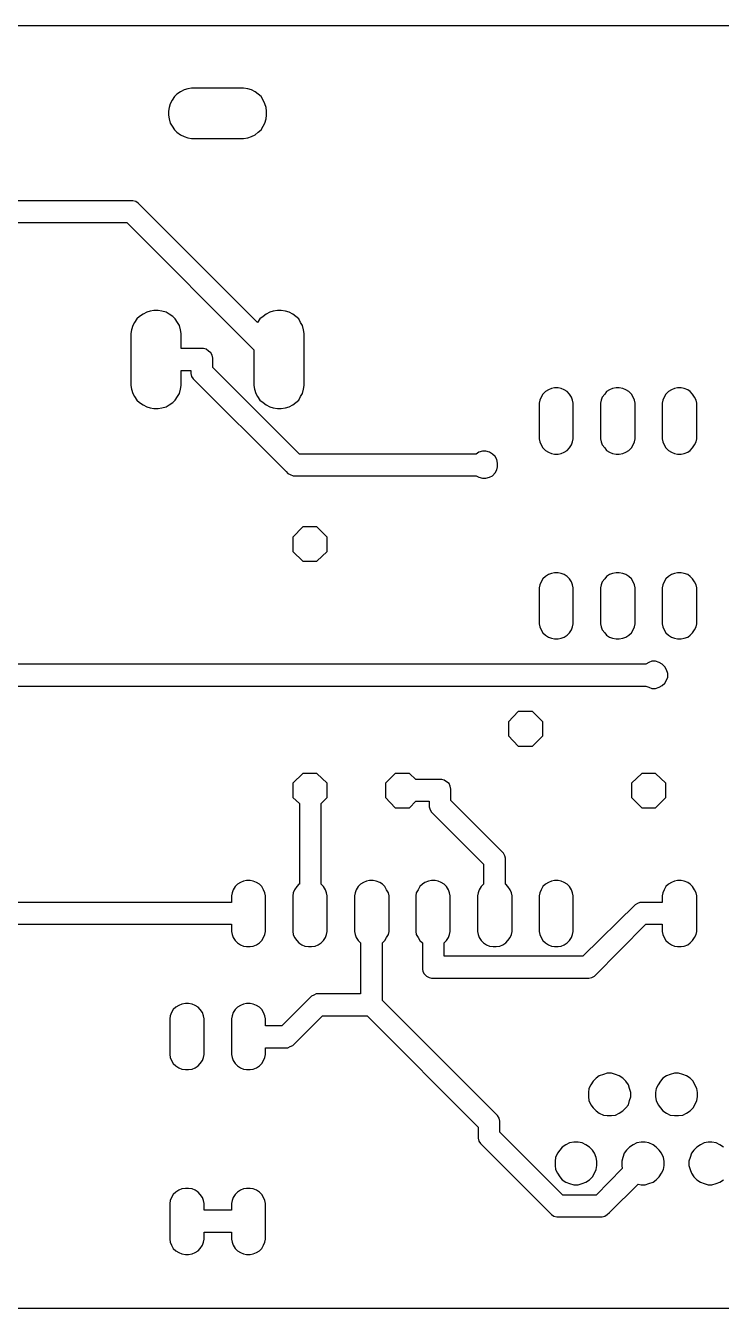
# Model space of a CAD drawing. Header units: inches. Extents: x 0 to 245, y 0 to 54.
# Drawn here: x 157.1 to 185.9, y 0.4 to 53.6 of the extents above; entities that cross this region are included whole.
import ezdxf

# ---------------------------------------------------------------- set-up
doc = ezdxf.new("R2010")
doc.units = ezdxf.units.IN
doc.header["$MEASUREMENT"] = 0
doc.layers.add('OBRYS', color=7, linetype='Continuous')
doc.layers.add('SCIEZKI', color=3, linetype='Continuous')

msp = doc.modelspace()

# ---------------------------------------------------------------- linework, layer by layer
at = {"layer": 'OBRYS'}
for p, q in [((129.067, 53.63), (244.435, 53.63)), ((129.067, 53.63), (244.435, 53.63)), ((244.435, 0.408), (129.067, 0.408)), ((244.435, 0.408), (129.067, 0.408))]:
    msp.add_line(p, q, dxfattribs=at)
at = {"layer": 'SCIEZKI'}
for p, q in [((163.258, 50.688), (163.157, 50.538)), ((163.358, 50.789), (163.258, 50.688)), ((163.509, 50.889), (163.358, 50.789)), ((163.66, 50.965), (163.509, 50.889)), ((163.811, 51.015), (163.66, 50.965)), ((163.962, 51.04), (163.811, 51.015)), ((166.124, 51.04), (163.962, 51.04)), ((166.3, 51.015), (166.124, 51.04)), ((166.45, 50.965), (166.3, 51.015)), ((166.601, 50.889), (166.45, 50.965)), ((166.727, 50.789), (166.601, 50.889)), ((166.853, 50.688), (166.727, 50.789)), ((166.928, 50.538), (166.853, 50.688)), ((163.031, 50.236), (163.006, 50.085)), ((163.006, 50.085), (163.006, 49.909)), ((163.082, 50.387), (163.031, 50.236)), ((163.157, 50.538), (163.082, 50.387)), ((167.003, 50.387), (166.928, 50.538)), ((167.054, 50.236), (167.003, 50.387)), ((167.079, 50.085), (167.054, 50.236)), ((167.079, 49.909), (167.079, 50.085)), ((163.006, 49.909), (163.031, 49.758)), ((163.031, 49.758), (163.082, 49.582)), ((163.082, 49.582), (163.157, 49.456)), ((166.928, 49.456), (167.003, 49.582)), ((167.003, 49.582), (167.054, 49.758)), ((167.054, 49.758), (167.079, 49.909)), ((163.157, 49.456), (163.258, 49.306)), ((163.258, 49.306), (163.358, 49.205)), ((163.358, 49.205), (163.509, 49.105)), ((163.509, 49.105), (163.66, 49.029)), ((163.66, 49.029), (163.811, 48.979)), ((163.811, 48.979), (163.962, 48.954)), ((166.124, 48.954), (166.3, 48.979)), ((166.3, 48.979), (166.45, 49.029)), ((166.45, 49.029), (166.601, 49.105)), ((166.601, 49.105), (166.727, 49.205)), ((166.727, 49.205), (166.853, 49.306)), ((166.853, 49.306), (166.928, 49.456)), ((163.962, 48.954), (163.962, 48.954)), ((163.962, 48.954), (166.124, 48.954)), ((161.523, 46.364), (151.568, 46.364)), ((161.649, 46.339), (161.523, 46.364)), ((161.749, 46.264), (161.649, 46.339)), ((166.702, 41.311), (161.749, 46.264)), ((151.819, 45.459), (161.272, 45.459)), ((161.272, 45.459), (166.551, 40.18)), ((161.8, 41.563), (161.699, 41.462)), ((161.95, 41.663), (161.8, 41.563)), ((162.101, 41.739), (161.95, 41.663)), ((162.252, 41.789), (162.101, 41.739)), ((162.403, 41.814), (162.252, 41.789)), ((162.579, 41.814), (162.403, 41.814)), ((162.73, 41.789), (162.579, 41.814)), ((162.906, 41.739), (162.73, 41.789)), ((163.031, 41.663), (162.906, 41.739)), ((163.182, 41.563), (163.031, 41.663)), ((163.283, 41.462), (163.182, 41.563)), ((166.928, 41.563), (166.802, 41.462)), ((167.054, 41.663), (166.928, 41.563)), ((167.205, 41.739), (167.054, 41.663)), ((167.355, 41.789), (167.205, 41.739)), ((167.531, 41.814), (167.355, 41.789)), ((167.682, 41.814), (167.531, 41.814)), ((167.858, 41.789), (167.682, 41.814)), ((168.009, 41.739), (167.858, 41.789)), ((168.16, 41.663), (168.009, 41.739)), ((168.286, 41.563), (168.16, 41.663)), ((168.411, 41.462), (168.286, 41.563)), ((161.473, 41.009), (161.448, 40.859)), ((161.523, 41.185), (161.473, 41.009)), ((161.598, 41.311), (161.523, 41.185)), ((161.699, 41.462), (161.598, 41.311)), ((163.383, 41.311), (163.283, 41.462)), ((163.459, 41.185), (163.383, 41.311)), ((163.509, 41.009), (163.459, 41.185)), ((163.534, 40.859), (163.509, 41.009)), ((166.802, 41.462), (166.702, 41.311)), ((166.702, 41.311), (166.702, 41.311)), ((168.487, 41.311), (168.411, 41.462)), ((168.562, 41.185), (168.487, 41.311)), ((168.612, 41.009), (168.562, 41.185)), ((168.638, 40.859), (168.612, 41.009)), ((161.448, 40.859), (161.448, 38.697)), ((163.534, 40.23), (163.534, 40.859)), ((168.638, 38.697), (168.638, 40.859)), ((164.464, 40.23), (163.534, 40.23)), ((164.565, 40.205), (164.464, 40.23)), ((164.665, 40.13), (164.565, 40.205)), ((164.766, 40.054), (164.665, 40.13)), ((164.816, 39.954), (164.766, 40.054)), ((164.841, 39.828), (164.816, 39.954)), ((166.551, 40.18), (166.551, 38.697)), ((164.841, 39.451), (164.841, 39.828)), ((168.436, 35.856), (164.841, 39.451)), ((163.534, 39.325), (163.936, 39.325)), ((163.534, 38.697), (163.534, 39.325)), ((163.936, 39.325), (163.936, 39.199)), ((163.936, 39.199), (163.962, 39.074)), ((163.962, 39.074), (164.037, 38.973)), ((164.037, 38.973), (167.883, 35.127)), ((161.448, 38.697), (161.473, 38.546)), ((161.473, 38.546), (161.523, 38.37)), ((161.523, 38.37), (161.598, 38.244)), ((163.383, 38.244), (163.459, 38.37)), ((163.459, 38.37), (163.509, 38.546)), ((163.509, 38.546), (163.534, 38.697)), ((166.551, 38.697), (166.576, 38.546)), ((166.576, 38.546), (166.626, 38.37)), ((166.626, 38.37), (166.702, 38.244)), ((168.487, 38.244), (168.562, 38.37)), ((168.562, 38.37), (168.612, 38.546)), ((168.612, 38.546), (168.638, 38.697)), ((178.543, 38.345), (178.467, 38.219)), ((178.643, 38.445), (178.543, 38.345)), ((178.769, 38.521), (178.643, 38.445)), ((178.895, 38.571), (178.769, 38.521)), ((179.02, 38.596), (178.895, 38.571)), ((179.171, 38.596), (179.02, 38.596)), ((179.297, 38.571), (179.171, 38.596)), ((179.423, 38.521), (179.297, 38.571)), ((179.548, 38.445), (179.423, 38.521)), ((179.649, 38.345), (179.548, 38.445)), ((179.724, 38.219), (179.649, 38.345)), ((181.107, 38.345), (181.006, 38.219)), ((181.182, 38.445), (181.107, 38.345)), ((181.308, 38.521), (181.182, 38.445)), ((181.434, 38.571), (181.308, 38.521)), ((181.585, 38.596), (181.434, 38.571)), ((181.71, 38.596), (181.585, 38.596)), ((181.861, 38.571), (181.71, 38.596)), ((181.987, 38.521), (181.861, 38.571)), ((182.113, 38.445), (181.987, 38.521)), ((182.213, 38.345), (182.113, 38.445)), ((182.289, 38.219), (182.213, 38.345)), ((183.646, 38.345), (183.571, 38.219)), ((183.747, 38.445), (183.646, 38.345)), ((183.872, 38.521), (183.747, 38.445)), ((183.998, 38.571), (183.872, 38.521)), ((184.124, 38.596), (183.998, 38.571)), ((184.275, 38.596), (184.124, 38.596)), ((184.4, 38.571), (184.275, 38.596)), ((184.551, 38.521), (184.4, 38.571)), ((184.652, 38.445), (184.551, 38.521)), ((184.752, 38.345), (184.652, 38.445)), ((184.828, 38.219), (184.752, 38.345)), ((161.598, 38.244), (161.699, 38.093)), ((161.699, 38.093), (161.8, 37.993)), ((161.8, 37.993), (161.95, 37.892)), ((161.95, 37.892), (162.101, 37.817)), ((162.101, 37.817), (162.252, 37.766)), ((162.73, 37.766), (162.906, 37.817)), ((162.906, 37.817), (163.031, 37.892)), ((163.031, 37.892), (163.182, 37.993)), ((163.182, 37.993), (163.283, 38.093)), ((163.283, 38.093), (163.383, 38.244)), ((166.702, 38.244), (166.802, 38.093)), ((166.802, 38.093), (166.928, 37.993)), ((166.928, 37.993), (167.054, 37.892)), ((167.054, 37.892), (167.205, 37.817)), ((167.205, 37.817), (167.355, 37.766)), ((167.858, 37.766), (168.009, 37.817)), ((168.009, 37.817), (168.16, 37.892)), ((168.16, 37.892), (168.286, 37.993)), ((168.286, 37.993), (168.411, 38.093)), ((168.411, 38.093), (168.487, 38.244)), ((178.417, 38.093), (178.392, 37.968)), ((178.392, 37.968), (178.392, 36.484)), ((178.467, 38.219), (178.417, 38.093)), ((179.775, 38.093), (179.724, 38.219)), ((179.8, 37.968), (179.775, 38.093)), ((179.8, 36.484), (179.8, 37.968)), ((180.956, 38.093), (180.931, 37.968)), ((180.931, 37.968), (180.931, 36.484)), ((181.006, 38.219), (180.956, 38.093)), ((182.339, 38.093), (182.289, 38.219)), ((182.364, 37.968), (182.339, 38.093)), ((182.364, 36.484), (182.364, 37.968)), ((183.52, 38.093), (183.495, 37.968)), ((183.495, 37.968), (183.495, 36.484)), ((183.571, 38.219), (183.52, 38.093)), ((184.903, 38.093), (184.828, 38.219)), ((184.928, 37.968), (184.903, 38.093)), ((184.928, 36.484), (184.928, 37.968)), ((162.252, 37.766), (162.403, 37.741)), ((162.403, 37.741), (162.579, 37.741)), ((162.579, 37.741), (162.73, 37.766)), ((167.355, 37.766), (167.531, 37.741)), ((167.531, 37.741), (167.682, 37.741)), ((167.682, 37.741), (167.858, 37.766)), ((178.392, 36.484), (178.417, 36.359)), ((178.417, 36.359), (178.467, 36.233)), ((178.467, 36.233), (178.543, 36.107)), ((179.649, 36.107), (179.724, 36.233)), ((179.724, 36.233), (179.775, 36.359)), ((179.775, 36.359), (179.8, 36.484)), ((179.8, 36.484), (179.8, 36.484)), ((180.931, 36.484), (180.956, 36.359)), ((180.956, 36.359), (181.006, 36.233)), ((181.006, 36.233), (181.107, 36.107)), ((182.213, 36.107), (182.289, 36.233)), ((182.289, 36.233), (182.339, 36.359)), ((182.339, 36.359), (182.364, 36.484)), ((182.364, 36.484), (182.364, 36.484)), ((183.495, 36.484), (183.52, 36.359)), ((183.52, 36.359), (183.571, 36.233)), ((183.571, 36.233), (183.646, 36.107)), ((184.752, 36.107), (184.828, 36.233)), ((184.828, 36.233), (184.903, 36.359)), ((184.903, 36.359), (184.928, 36.484)), ((184.928, 36.484), (184.928, 36.484)), ((175.777, 35.856), (168.436, 35.856)), ((175.878, 35.931), (175.777, 35.856)), ((176.029, 35.981), (175.878, 35.931)), ((176.18, 35.981), (176.029, 35.981)), ((176.33, 35.931), (176.18, 35.981)), ((176.456, 35.856), (176.33, 35.931)), ((176.557, 35.755), (176.456, 35.856)), ((176.632, 35.629), (176.557, 35.755)), ((178.543, 36.107), (178.643, 36.007)), ((178.643, 36.007), (178.769, 35.931)), ((178.769, 35.931), (178.895, 35.881)), ((178.895, 35.881), (179.02, 35.856)), ((179.02, 35.856), (179.171, 35.856)), ((179.171, 35.856), (179.297, 35.881)), ((179.297, 35.881), (179.423, 35.931)), ((179.423, 35.931), (179.548, 36.007)), ((179.548, 36.007), (179.649, 36.107)), ((181.107, 36.107), (181.182, 36.007)), ((181.182, 36.007), (181.308, 35.931)), ((181.308, 35.931), (181.434, 35.881)), ((181.434, 35.881), (181.585, 35.856)), ((181.585, 35.856), (181.71, 35.856)), ((181.71, 35.856), (181.861, 35.881)), ((181.861, 35.881), (181.987, 35.931)), ((181.987, 35.931), (182.113, 36.007)), ((182.113, 36.007), (182.213, 36.107)), ((183.646, 36.107), (183.747, 36.007)), ((183.747, 36.007), (183.872, 35.931)), ((183.872, 35.931), (183.998, 35.881)), ((183.998, 35.881), (184.124, 35.856)), ((184.124, 35.856), (184.275, 35.856)), ((184.275, 35.856), (184.4, 35.881)), ((184.4, 35.881), (184.551, 35.931)), ((184.551, 35.931), (184.652, 36.007)), ((184.652, 36.007), (184.752, 36.107)), ((167.883, 35.127), (167.959, 35.051)), ((176.557, 35.076), (176.632, 35.202)), ((176.657, 35.479), (176.632, 35.629)), ((176.632, 35.202), (176.657, 35.328)), ((176.657, 35.328), (176.657, 35.479)), ((167.959, 35.051), (168.059, 35.001)), ((168.059, 35.001), (168.185, 34.951)), ((168.185, 34.951), (175.777, 34.951)), ((175.777, 34.951), (175.878, 34.9)), ((175.878, 34.9), (175.878, 34.9)), ((175.878, 34.9), (176.029, 34.85)), ((176.029, 34.85), (176.18, 34.85)), ((176.18, 34.85), (176.33, 34.9)), ((176.33, 34.9), (176.456, 34.951)), ((176.456, 34.951), (176.557, 35.076)), ((168.587, 32.839), (168.16, 32.412)), ((169.166, 32.839), (168.587, 32.839)), ((169.593, 32.412), (169.166, 32.839)), ((168.16, 32.412), (168.16, 32.412)), ((168.16, 32.412), (168.16, 31.808)), ((169.593, 31.808), (169.593, 32.412)), ((168.16, 31.808), (168.587, 31.406)), ((168.587, 31.406), (169.166, 31.406)), ((169.166, 31.406), (169.593, 31.808)), ((178.895, 30.903), (178.769, 30.853)), ((179.02, 30.928), (178.895, 30.903)), ((179.171, 30.928), (179.02, 30.928)), ((179.297, 30.903), (179.171, 30.928)), ((179.423, 30.853), (179.297, 30.903)), ((181.434, 30.903), (181.308, 30.853)), ((181.585, 30.928), (181.434, 30.903)), ((181.71, 30.928), (181.585, 30.928)), ((181.861, 30.903), (181.71, 30.928)), ((181.987, 30.853), (181.861, 30.903)), ((183.998, 30.903), (183.872, 30.853)), ((184.124, 30.928), (183.998, 30.903)), ((184.275, 30.928), (184.124, 30.928)), ((184.4, 30.903), (184.275, 30.928)), ((184.551, 30.853), (184.4, 30.903)), ((178.417, 30.426), (178.392, 30.3)), ((178.467, 30.551), (178.417, 30.426)), ((178.543, 30.677), (178.467, 30.551)), ((178.643, 30.777), (178.543, 30.677)), ((178.769, 30.853), (178.643, 30.777)), ((179.548, 30.777), (179.423, 30.853)), ((179.649, 30.677), (179.548, 30.777)), ((179.724, 30.551), (179.649, 30.677)), ((179.775, 30.426), (179.724, 30.551)), ((179.8, 30.3), (179.775, 30.426)), ((180.956, 30.426), (180.931, 30.3)), ((181.006, 30.551), (180.956, 30.426)), ((181.107, 30.677), (181.006, 30.551)), ((181.182, 30.777), (181.107, 30.677)), ((181.308, 30.853), (181.182, 30.777)), ((182.113, 30.777), (181.987, 30.853)), ((182.213, 30.677), (182.113, 30.777)), ((182.289, 30.551), (182.213, 30.677)), ((182.339, 30.426), (182.289, 30.551)), ((182.364, 30.3), (182.339, 30.426)), ((183.52, 30.426), (183.495, 30.3)), ((183.571, 30.551), (183.52, 30.426)), ((183.646, 30.677), (183.571, 30.551)), ((183.747, 30.777), (183.646, 30.677)), ((183.872, 30.853), (183.747, 30.777)), ((184.652, 30.777), (184.551, 30.853)), ((184.752, 30.677), (184.652, 30.777)), ((184.828, 30.551), (184.752, 30.677)), ((184.903, 30.426), (184.828, 30.551)), ((184.928, 30.3), (184.903, 30.426)), ((178.392, 30.3), (178.392, 28.817)), ((179.8, 28.817), (179.8, 30.3)), ((180.931, 30.3), (180.931, 28.817)), ((182.364, 28.817), (182.364, 30.3)), ((183.495, 30.3), (183.495, 28.817)), ((184.928, 28.817), (184.928, 30.3)), ((178.392, 28.817), (178.417, 28.691)), ((179.775, 28.691), (179.8, 28.817)), ((179.8, 28.817), (179.8, 28.817)), ((180.931, 28.817), (180.956, 28.691)), ((182.339, 28.691), (182.364, 28.817)), ((182.364, 28.817), (182.364, 28.817)), ((183.495, 28.817), (183.52, 28.691)), ((184.903, 28.691), (184.928, 28.817)), ((184.928, 28.817), (184.928, 28.817)), ((178.417, 28.691), (178.467, 28.565)), ((178.467, 28.565), (178.543, 28.439)), ((178.543, 28.439), (178.643, 28.339)), ((178.643, 28.339), (178.769, 28.263)), ((178.769, 28.263), (178.895, 28.213)), ((178.895, 28.213), (179.02, 28.188)), ((179.171, 28.188), (179.297, 28.213)), ((179.297, 28.213), (179.423, 28.263)), ((179.423, 28.263), (179.548, 28.339)), ((179.548, 28.339), (179.649, 28.439)), ((179.649, 28.439), (179.724, 28.565)), ((179.724, 28.565), (179.775, 28.691)), ((180.956, 28.691), (181.006, 28.565)), ((181.006, 28.565), (181.107, 28.439)), ((181.107, 28.439), (181.182, 28.339)), ((181.182, 28.339), (181.308, 28.263)), ((181.308, 28.263), (181.434, 28.213)), ((181.434, 28.213), (181.585, 28.188)), ((181.71, 28.188), (181.861, 28.213)), ((181.861, 28.213), (181.987, 28.263)), ((181.987, 28.263), (182.113, 28.339)), ((182.113, 28.339), (182.213, 28.439)), ((182.213, 28.439), (182.289, 28.565)), ((182.289, 28.565), (182.339, 28.691)), ((183.52, 28.691), (183.571, 28.565)), ((183.571, 28.565), (183.646, 28.439)), ((183.646, 28.439), (183.747, 28.339)), ((183.747, 28.339), (183.872, 28.263)), ((183.872, 28.263), (183.998, 28.213)), ((183.998, 28.213), (184.124, 28.188)), ((184.275, 28.188), (184.4, 28.213)), ((184.4, 28.213), (184.551, 28.263)), ((184.551, 28.263), (184.652, 28.339)), ((184.652, 28.339), (184.752, 28.439)), ((184.752, 28.439), (184.828, 28.565)), ((184.828, 28.565), (184.903, 28.691)), ((179.02, 28.188), (179.171, 28.188)), ((181.585, 28.188), (181.71, 28.188)), ((184.124, 28.188), (184.275, 28.188)), ((182.942, 27.208), (182.817, 27.132)), ((183.068, 27.258), (182.942, 27.208)), ((183.219, 27.258), (183.068, 27.258)), ((183.37, 27.208), (183.219, 27.258)), ((183.495, 27.132), (183.37, 27.208)), ((182.817, 27.132), (152.221, 27.132)), ((183.596, 27.032), (183.495, 27.132)), ((183.671, 26.906), (183.596, 27.032)), ((183.722, 26.755), (183.671, 26.906)), ((183.722, 26.604), (183.722, 26.755)), ((152.473, 26.227), (182.817, 26.227)), ((182.817, 26.227), (182.942, 26.177)), ((182.942, 26.177), (183.068, 26.127)), ((183.068, 26.127), (183.219, 26.127)), ((183.219, 26.127), (183.37, 26.177)), ((183.37, 26.177), (183.495, 26.252)), ((183.495, 26.252), (183.596, 26.353)), ((183.596, 26.353), (183.671, 26.479)), ((183.671, 26.479), (183.722, 26.604)), ((177.512, 25.171), (177.11, 24.744)), ((178.115, 25.171), (177.512, 25.171)), ((178.543, 24.744), (178.115, 25.171)), ((177.11, 24.744), (177.11, 24.744)), ((177.11, 24.744), (177.11, 24.166)), ((178.543, 24.166), (178.543, 24.744)), ((177.11, 24.166), (177.512, 23.738)), ((178.115, 23.738), (178.543, 24.166)), ((177.512, 23.738), (178.115, 23.738)), ((168.587, 22.607), (168.16, 22.205)), ((169.166, 22.607), (168.587, 22.607)), ((169.593, 22.205), (169.166, 22.607)), ((172.409, 22.607), (172.006, 22.205)), ((173.012, 22.607), (172.409, 22.607)), ((173.263, 22.356), (173.012, 22.607)), ((174.344, 22.356), (173.263, 22.356)), ((174.445, 22.33), (174.344, 22.356)), ((182.641, 22.607), (182.213, 22.205)), ((183.219, 22.607), (182.641, 22.607)), ((183.646, 22.205), (183.219, 22.607)), ((168.16, 22.205), (168.16, 22.205)), ((168.16, 22.205), (168.16, 21.601)), ((169.593, 21.601), (169.593, 22.205)), ((172.006, 22.205), (172.006, 21.601)), ((174.545, 22.255), (174.445, 22.33)), ((174.646, 22.18), (174.545, 22.255)), ((174.696, 22.079), (174.646, 22.18)), ((174.721, 21.953), (174.696, 22.079)), ((174.721, 21.476), (174.721, 21.953)), ((182.213, 22.205), (182.213, 22.205)), ((182.213, 22.205), (182.213, 21.601)), ((183.646, 21.601), (183.646, 22.205)), ((168.16, 21.601), (168.436, 21.35)), ((168.436, 21.35), (168.436, 18.006)), ((169.342, 21.35), (169.593, 21.601)), ((169.342, 18.006), (169.342, 21.35)), ((172.006, 21.601), (172.409, 21.174)), ((173.012, 21.174), (173.263, 21.451)), ((173.263, 21.451), (173.816, 21.451)), ((173.816, 21.451), (173.816, 21.224)), ((176.909, 19.288), (174.721, 21.476)), ((182.213, 21.601), (182.641, 21.174)), ((183.219, 21.174), (183.646, 21.601)), ((172.409, 21.174), (173.012, 21.174)), ((173.816, 21.224), (173.867, 21.099)), ((173.867, 21.099), (173.917, 20.998)), ((173.917, 20.998), (173.992, 20.923)), ((173.992, 20.923), (176.079, 18.836)), ((173.992, 20.923), (173.992, 20.923)), ((182.641, 21.174), (183.219, 21.174)), ((176.959, 19.188), (176.909, 19.288)), ((176.984, 19.087), (176.959, 19.188)), ((176.079, 18.836), (176.079, 18.006)), ((176.984, 18.006), (176.984, 19.087)), ((166.124, 18.132), (165.998, 18.082)), ((166.249, 18.157), (166.124, 18.132)), ((166.4, 18.157), (166.249, 18.157)), ((166.526, 18.132), (166.4, 18.157)), ((166.652, 18.082), (166.526, 18.132)), ((171.227, 18.132), (171.101, 18.082)), ((171.353, 18.157), (171.227, 18.132)), ((171.504, 18.157), (171.353, 18.157)), ((171.629, 18.132), (171.504, 18.157)), ((171.78, 18.082), (171.629, 18.132)), ((173.791, 18.132), (173.64, 18.082)), ((173.917, 18.157), (173.791, 18.132)), ((174.068, 18.157), (173.917, 18.157)), ((174.194, 18.132), (174.068, 18.157)), ((174.319, 18.082), (174.194, 18.132)), ((178.895, 18.132), (178.769, 18.082)), ((179.02, 18.157), (178.895, 18.132)), ((179.171, 18.157), (179.02, 18.157)), ((179.297, 18.132), (179.171, 18.157)), ((179.423, 18.082), (179.297, 18.132)), ((183.998, 18.132), (183.872, 18.082)), ((184.124, 18.157), (183.998, 18.132)), ((184.275, 18.157), (184.124, 18.157)), ((184.4, 18.132), (184.275, 18.157)), ((184.551, 18.082), (184.4, 18.132)), ((165.646, 17.654), (165.621, 17.529)), ((165.696, 17.78), (165.646, 17.654)), ((165.772, 17.906), (165.696, 17.78)), ((165.872, 18.006), (165.772, 17.906)), ((165.998, 18.082), (165.872, 18.006)), ((166.777, 18.006), (166.652, 18.082)), ((166.878, 17.906), (166.777, 18.006)), ((166.953, 17.78), (166.878, 17.906)), ((167.003, 17.654), (166.953, 17.78)), ((167.029, 17.529), (167.003, 17.654)), ((168.185, 17.654), (168.16, 17.529)), ((168.235, 17.78), (168.185, 17.654)), ((168.336, 17.906), (168.235, 17.78)), ((168.411, 18.006), (168.336, 17.906)), ((168.436, 18.006), (168.411, 18.006)), ((169.342, 18.006), (169.342, 18.006)), ((169.442, 17.906), (169.342, 18.006)), ((169.517, 17.78), (169.442, 17.906)), ((169.568, 17.654), (169.517, 17.78)), ((169.593, 17.529), (169.568, 17.654)), ((170.749, 17.654), (170.724, 17.529)), ((170.8, 17.78), (170.749, 17.654)), ((170.875, 17.906), (170.8, 17.78)), ((170.976, 18.006), (170.875, 17.906)), ((171.101, 18.082), (170.976, 18.006)), ((171.881, 18.006), (171.78, 18.082)), ((171.981, 17.906), (171.881, 18.006)), ((172.057, 17.78), (171.981, 17.906)), ((172.132, 17.654), (172.057, 17.78)), ((172.157, 17.529), (172.132, 17.654)), ((173.288, 17.654), (173.263, 17.529)), ((173.364, 17.78), (173.288, 17.654)), ((173.439, 17.906), (173.364, 17.78)), ((173.54, 18.006), (173.439, 17.906)), ((173.64, 18.082), (173.54, 18.006)), ((174.445, 18.006), (174.319, 18.082)), ((174.545, 17.906), (174.445, 18.006)), ((174.621, 17.78), (174.545, 17.906)), ((174.671, 17.654), (174.621, 17.78)), ((174.696, 17.529), (174.671, 17.654)), ((175.853, 17.654), (175.828, 17.529)), ((175.903, 17.78), (175.853, 17.654)), ((175.978, 17.906), (175.903, 17.78)), ((176.079, 18.006), (175.978, 17.906)), ((176.079, 18.006), (176.079, 18.006)), ((177.009, 18.006), (176.984, 18.006)), ((177.085, 17.906), (177.009, 18.006)), ((177.185, 17.78), (177.085, 17.906)), ((177.235, 17.654), (177.185, 17.78)), ((177.261, 17.529), (177.235, 17.654)), ((178.417, 17.654), (178.392, 17.529)), ((178.467, 17.78), (178.417, 17.654)), ((178.543, 17.906), (178.467, 17.78)), ((178.643, 18.006), (178.543, 17.906)), ((178.769, 18.082), (178.643, 18.006)), ((179.548, 18.006), (179.423, 18.082)), ((179.649, 17.906), (179.548, 18.006)), ((179.724, 17.78), (179.649, 17.906)), ((179.775, 17.654), (179.724, 17.78)), ((179.8, 17.529), (179.775, 17.654)), ((183.52, 17.654), (183.495, 17.529)), ((183.571, 17.78), (183.52, 17.654)), ((183.646, 17.906), (183.571, 17.78)), ((183.747, 18.006), (183.646, 17.906)), ((183.872, 18.082), (183.747, 18.006)), ((184.652, 18.006), (184.551, 18.082)), ((184.752, 17.906), (184.652, 18.006)), ((184.828, 17.78), (184.752, 17.906)), ((184.903, 17.654), (184.828, 17.78)), ((184.928, 17.529), (184.903, 17.654)), ((165.621, 17.252), (153.101, 17.252)), ((165.621, 17.529), (165.621, 17.252)), ((167.029, 16.045), (167.029, 17.529)), ((168.16, 17.529), (168.16, 16.045)), ((169.593, 16.045), (169.593, 17.529)), ((170.724, 17.529), (170.724, 16.045)), ((172.157, 16.045), (172.157, 17.529)), ((173.263, 17.529), (173.263, 16.045)), ((174.696, 16.045), (174.696, 17.529)), ((175.828, 17.529), (175.828, 16.045)), ((177.261, 16.045), (177.261, 17.529)), ((178.392, 17.529), (178.392, 16.045)), ((179.8, 16.045), (179.8, 17.529)), ((182.364, 17.152), (180.202, 15.015)), ((182.465, 17.202), (182.364, 17.152)), ((182.565, 17.252), (182.465, 17.202)), ((183.495, 17.252), (182.565, 17.252)), ((183.495, 17.529), (183.495, 17.252)), ((184.928, 16.045), (184.928, 17.529)), ((153.352, 16.347), (165.621, 16.347)), ((165.621, 16.347), (165.621, 16.045)), ((165.621, 16.045), (165.646, 15.92)), ((167.003, 15.92), (167.029, 16.045)), ((167.029, 16.045), (167.029, 16.045)), ((168.16, 16.045), (168.185, 15.92)), ((169.568, 15.92), (169.593, 16.045)), ((170.724, 16.045), (170.749, 15.92)), ((172.132, 15.92), (172.157, 16.045)), ((173.263, 16.045), (173.288, 15.92)), ((174.671, 15.92), (174.696, 16.045)), ((175.828, 16.045), (175.853, 15.92)), ((177.235, 15.92), (177.261, 16.045)), ((177.261, 16.045), (177.261, 16.045)), ((178.392, 16.045), (178.417, 15.92)), ((179.775, 15.92), (179.8, 16.045)), ((179.8, 16.045), (179.8, 16.045)), ((180.68, 14.185), (182.817, 16.347)), ((182.817, 16.347), (183.495, 16.347)), ((183.495, 16.347), (183.495, 16.045)), ((183.495, 16.045), (183.52, 15.92)), ((184.903, 15.92), (184.928, 16.045)), ((184.928, 16.045), (184.928, 16.045)), ((165.646, 15.92), (165.696, 15.794)), ((165.696, 15.794), (165.772, 15.668)), ((165.772, 15.668), (165.872, 15.568)), ((165.872, 15.568), (165.998, 15.492)), ((165.998, 15.492), (166.124, 15.442)), ((166.124, 15.442), (166.249, 15.417)), ((166.4, 15.417), (166.526, 15.442)), ((166.526, 15.442), (166.652, 15.492)), ((166.652, 15.492), (166.777, 15.568)), ((166.777, 15.568), (166.878, 15.668)), ((166.878, 15.668), (166.953, 15.794)), ((166.953, 15.794), (167.003, 15.92)), ((168.185, 15.92), (168.235, 15.794)), ((168.235, 15.794), (168.336, 15.668)), ((168.336, 15.668), (168.411, 15.568)), ((168.411, 15.568), (168.537, 15.492)), ((168.537, 15.492), (168.663, 15.442)), ((168.663, 15.442), (168.814, 15.417)), ((168.939, 15.417), (169.09, 15.442)), ((169.09, 15.442), (169.216, 15.492)), ((169.216, 15.492), (169.342, 15.568)), ((169.342, 15.568), (169.442, 15.668)), ((169.442, 15.668), (169.517, 15.794)), ((169.517, 15.794), (169.568, 15.92)), ((170.749, 15.92), (170.8, 15.794)), ((170.8, 15.794), (170.875, 15.668)), ((170.875, 15.668), (170.976, 15.568)), ((170.976, 15.568), (170.976, 13.456)), ((170.976, 15.568), (170.976, 15.568)), ((171.881, 15.568), (171.981, 15.668)), ((171.881, 15.568), (171.881, 15.568)), ((171.881, 13.179), (171.881, 15.568)), ((171.981, 15.668), (172.057, 15.794)), ((172.057, 15.794), (172.132, 15.92)), ((173.288, 15.92), (173.364, 15.794)), ((173.364, 15.794), (173.439, 15.668)), ((173.439, 15.668), (173.54, 15.568)), ((173.54, 15.568), (173.54, 14.487)), ((173.54, 15.568), (173.54, 15.568)), ((174.445, 15.568), (174.545, 15.668)), ((174.445, 15.568), (174.445, 15.568)), ((174.445, 15.015), (174.445, 15.568)), ((174.545, 15.668), (174.621, 15.794)), ((174.621, 15.794), (174.671, 15.92)), ((175.853, 15.92), (175.903, 15.794)), ((175.903, 15.794), (175.978, 15.668)), ((175.978, 15.668), (176.079, 15.568)), ((176.079, 15.568), (176.205, 15.492)), ((176.205, 15.492), (176.33, 15.442)), ((176.33, 15.442), (176.481, 15.417)), ((176.607, 15.417), (176.758, 15.442)), ((176.758, 15.442), (176.884, 15.492)), ((176.884, 15.492), (177.009, 15.568)), ((177.009, 15.568), (177.085, 15.668)), ((177.085, 15.668), (177.185, 15.794)), ((177.185, 15.794), (177.235, 15.92)), ((178.417, 15.92), (178.467, 15.794)), ((178.467, 15.794), (178.543, 15.668)), ((178.543, 15.668), (178.643, 15.568)), ((178.643, 15.568), (178.769, 15.492)), ((178.769, 15.492), (178.895, 15.442)), ((178.895, 15.442), (179.02, 15.417)), ((179.171, 15.417), (179.297, 15.442)), ((179.297, 15.442), (179.423, 15.492)), ((179.423, 15.492), (179.548, 15.568)), ((179.548, 15.568), (179.649, 15.668)), ((179.649, 15.668), (179.724, 15.794)), ((179.724, 15.794), (179.775, 15.92)), ((183.52, 15.92), (183.571, 15.794)), ((183.571, 15.794), (183.646, 15.668)), ((183.646, 15.668), (183.747, 15.568)), ((183.747, 15.568), (183.872, 15.492)), ((183.872, 15.492), (183.998, 15.442)), ((183.998, 15.442), (184.124, 15.417)), ((184.275, 15.417), (184.4, 15.442)), ((184.4, 15.442), (184.551, 15.492)), ((184.551, 15.492), (184.652, 15.568)), ((184.652, 15.568), (184.752, 15.668)), ((184.752, 15.668), (184.828, 15.794)), ((184.828, 15.794), (184.903, 15.92)), ((166.249, 15.417), (166.4, 15.417)), ((168.814, 15.417), (168.939, 15.417)), ((180.202, 15.015), (174.445, 15.015)), ((176.481, 15.417), (176.607, 15.417)), ((179.02, 15.417), (179.171, 15.417)), ((184.124, 15.417), (184.275, 15.417)), ((173.54, 14.487), (173.565, 14.386)), ((173.565, 14.386), (173.615, 14.286)), ((173.615, 14.286), (173.716, 14.185)), ((173.716, 14.185), (173.816, 14.135)), ((173.816, 14.135), (173.917, 14.11)), ((173.917, 14.11), (180.453, 14.11)), ((180.453, 14.11), (180.579, 14.135)), ((180.579, 14.135), (180.68, 14.185)), ((168.939, 13.355), (167.707, 12.124)), ((169.04, 13.406), (168.939, 13.355)), ((169.14, 13.456), (169.04, 13.406)), ((170.976, 13.456), (169.14, 13.456)), ((163.207, 12.802), (163.132, 12.677)), ((163.308, 12.903), (163.207, 12.802)), ((163.434, 12.978), (163.308, 12.903)), ((163.559, 13.029), (163.434, 12.978)), ((163.71, 13.054), (163.559, 13.029)), ((163.836, 13.054), (163.71, 13.054)), ((163.987, 13.029), (163.836, 13.054)), ((164.112, 12.978), (163.987, 13.029)), ((164.238, 12.903), (164.112, 12.978)), ((164.314, 12.802), (164.238, 12.903)), ((164.414, 12.677), (164.314, 12.802)), ((165.772, 12.802), (165.696, 12.677)), ((165.872, 12.903), (165.772, 12.802)), ((165.998, 12.978), (165.872, 12.903)), ((166.124, 13.029), (165.998, 12.978)), ((166.249, 13.054), (166.124, 13.029)), ((166.4, 13.054), (166.249, 13.054)), ((166.526, 13.029), (166.4, 13.054)), ((166.652, 12.978), (166.526, 13.029)), ((166.777, 12.903), (166.652, 12.978)), ((166.878, 12.802), (166.777, 12.903)), ((166.953, 12.677), (166.878, 12.802)), ((176.657, 8.403), (171.881, 13.179)), ((163.082, 12.551), (163.057, 12.425)), ((163.057, 12.425), (163.057, 12.425)), ((163.057, 12.425), (163.057, 10.942)), ((163.132, 12.677), (163.082, 12.551)), ((164.464, 12.551), (164.414, 12.677)), ((164.489, 12.425), (164.464, 12.551)), ((164.489, 10.942), (164.489, 12.425)), ((165.646, 12.551), (165.621, 12.425)), ((165.621, 12.425), (165.621, 10.942)), ((165.696, 12.677), (165.646, 12.551)), ((167.003, 12.551), (166.953, 12.677)), ((167.029, 12.425), (167.003, 12.551)), ((167.029, 12.124), (167.029, 12.425)), ((168.16, 11.319), (169.392, 12.551)), ((169.392, 12.551), (171.252, 12.551)), ((171.252, 12.551), (175.853, 7.925)), ((167.707, 12.124), (167.029, 12.124)), ((167.029, 10.942), (167.029, 11.219)), ((167.029, 11.219), (167.959, 11.219)), ((167.959, 11.219), (168.059, 11.269)), ((168.059, 11.269), (168.16, 11.319)), ((163.057, 10.942), (163.082, 10.816)), ((163.082, 10.816), (163.132, 10.691)), ((163.132, 10.691), (163.207, 10.565)), ((164.314, 10.565), (164.414, 10.691)), ((164.414, 10.691), (164.464, 10.816)), ((164.464, 10.816), (164.489, 10.942)), ((165.621, 10.942), (165.646, 10.816)), ((165.646, 10.816), (165.696, 10.691)), ((165.696, 10.691), (165.772, 10.565)), ((166.878, 10.565), (166.953, 10.691)), ((166.953, 10.691), (167.003, 10.816)), ((167.003, 10.816), (167.029, 10.942)), ((163.207, 10.565), (163.308, 10.464)), ((163.308, 10.464), (163.434, 10.389)), ((163.434, 10.389), (163.559, 10.339)), ((163.559, 10.339), (163.71, 10.314)), ((163.71, 10.314), (163.836, 10.314)), ((163.836, 10.314), (163.987, 10.339)), ((163.987, 10.339), (164.112, 10.389)), ((164.112, 10.389), (164.238, 10.464)), ((164.238, 10.464), (164.314, 10.565)), ((165.772, 10.565), (165.872, 10.464)), ((165.872, 10.464), (165.998, 10.389)), ((165.998, 10.389), (166.124, 10.339)), ((166.124, 10.339), (166.249, 10.314)), ((166.249, 10.314), (166.4, 10.314)), ((166.4, 10.314), (166.526, 10.339)), ((166.526, 10.339), (166.652, 10.389)), ((166.652, 10.389), (166.777, 10.464)), ((166.777, 10.464), (166.878, 10.565)), ((181.057, 10.112), (180.881, 10.062)), ((181.208, 10.163), (181.057, 10.112)), ((181.384, 10.163), (181.208, 10.163)), ((181.56, 10.112), (181.384, 10.163)), ((181.71, 10.062), (181.56, 10.112)), ((183.822, 10.112), (183.671, 10.062)), ((183.998, 10.163), (183.822, 10.112)), ((184.174, 10.163), (183.998, 10.163)), ((184.35, 10.112), (184.174, 10.163)), ((184.501, 10.062), (184.35, 10.112)), ((180.529, 9.685), (180.453, 9.534)), ((180.629, 9.836), (180.529, 9.685)), ((180.755, 9.962), (180.629, 9.836)), ((180.881, 10.062), (180.755, 9.962)), ((181.861, 9.962), (181.71, 10.062)), ((181.987, 9.836), (181.861, 9.962)), ((182.087, 9.685), (181.987, 9.836)), ((182.138, 9.534), (182.087, 9.685)), ((183.319, 9.685), (183.244, 9.534)), ((183.42, 9.836), (183.319, 9.685)), ((183.52, 9.962), (183.42, 9.836)), ((183.671, 10.062), (183.52, 9.962)), ((184.652, 9.962), (184.501, 10.062)), ((184.777, 9.836), (184.652, 9.962)), ((184.853, 9.685), (184.777, 9.836)), ((184.928, 9.534), (184.853, 9.685)), ((180.453, 9.534), (180.428, 9.358)), ((180.428, 9.358), (180.428, 9.358)), ((180.428, 9.358), (180.428, 9.182)), ((180.428, 9.182), (180.453, 9.031)), ((182.188, 9.358), (182.138, 9.534)), ((182.138, 9.031), (182.188, 9.182)), ((182.188, 9.182), (182.188, 9.358)), ((183.244, 9.534), (183.219, 9.358)), ((183.219, 9.358), (183.219, 9.358)), ((183.219, 9.358), (183.219, 9.182)), ((183.219, 9.182), (183.244, 9.031)), ((184.953, 9.358), (184.928, 9.534)), ((184.928, 9.031), (184.953, 9.182)), ((184.953, 9.182), (184.953, 9.358)), ((180.453, 9.031), (180.529, 8.855)), ((180.529, 8.855), (180.629, 8.73)), ((180.629, 8.73), (180.755, 8.604)), ((180.755, 8.604), (180.881, 8.503)), ((181.71, 8.503), (181.861, 8.604)), ((181.861, 8.604), (181.987, 8.73)), ((181.987, 8.73), (182.087, 8.855)), ((182.087, 8.855), (182.138, 9.031)), ((183.244, 9.031), (183.319, 8.855)), ((183.319, 8.855), (183.42, 8.73)), ((183.42, 8.73), (183.52, 8.604)), ((183.52, 8.604), (183.671, 8.503)), ((184.501, 8.503), (184.652, 8.604)), ((184.652, 8.604), (184.777, 8.73)), ((184.777, 8.73), (184.853, 8.855)), ((184.853, 8.855), (184.928, 9.031)), ((176.733, 8.302), (176.657, 8.403)), ((176.758, 8.177), (176.733, 8.302)), ((176.758, 7.724), (176.758, 8.177)), ((180.881, 8.503), (181.057, 8.428)), ((181.057, 8.428), (181.208, 8.403)), ((181.208, 8.403), (181.384, 8.403)), ((181.384, 8.403), (181.56, 8.428)), ((181.56, 8.428), (181.71, 8.503)), ((183.671, 8.503), (183.822, 8.428)), ((183.822, 8.428), (183.998, 8.403)), ((183.998, 8.403), (184.174, 8.403)), ((184.174, 8.403), (184.35, 8.428)), ((184.35, 8.428), (184.501, 8.503)), ((175.853, 7.925), (175.853, 7.473)), ((175.853, 7.473), (175.878, 7.347)), ((179.372, 5.11), (176.758, 7.724)), ((175.878, 7.347), (175.953, 7.246)), ((175.953, 7.246), (176.029, 7.171)), ((176.029, 7.171), (178.895, 4.305)), ((179.247, 6.97), (179.146, 6.844)), ((179.347, 7.096), (179.247, 6.97)), ((179.498, 7.196), (179.347, 7.096)), ((179.649, 7.272), (179.498, 7.196)), ((179.825, 7.297), (179.649, 7.272)), ((180.001, 7.297), (179.825, 7.297)), ((180.177, 7.272), (180.001, 7.297)), ((180.328, 7.196), (180.177, 7.272)), ((180.479, 7.096), (180.328, 7.196)), ((180.604, 6.97), (180.479, 7.096)), ((180.68, 6.844), (180.604, 6.97)), ((182.012, 6.97), (181.912, 6.844)), ((182.138, 7.096), (182.012, 6.97)), ((182.289, 7.196), (182.138, 7.096)), ((182.439, 7.272), (182.289, 7.196)), ((182.615, 7.297), (182.439, 7.272)), ((182.791, 7.297), (182.615, 7.297)), ((182.942, 7.272), (182.791, 7.297)), ((183.118, 7.196), (182.942, 7.272)), ((183.244, 7.096), (183.118, 7.196)), ((183.37, 6.97), (183.244, 7.096)), ((183.47, 6.844), (183.37, 6.97)), ((184.803, 6.97), (184.702, 6.844)), ((184.928, 7.096), (184.803, 6.97)), ((185.079, 7.196), (184.928, 7.096)), ((185.23, 7.272), (185.079, 7.196)), ((185.406, 7.297), (185.23, 7.272)), ((185.557, 7.297), (185.406, 7.297)), ((185.733, 7.272), (185.557, 7.297)), ((185.884, 7.196), (185.733, 7.272)), ((186.034, 7.096), (185.884, 7.196)), ((179.071, 6.668), (179.046, 6.517)), ((179.046, 6.517), (179.046, 6.517)), ((179.046, 6.517), (179.046, 6.341)), ((179.146, 6.844), (179.071, 6.668)), ((180.755, 6.668), (180.68, 6.844)), ((180.78, 6.517), (180.755, 6.668)), ((180.78, 6.341), (180.78, 6.517)), ((181.861, 6.668), (181.811, 6.517)), ((181.811, 6.517), (181.811, 6.517)), ((181.811, 6.517), (181.811, 6.341)), ((181.912, 6.844), (181.861, 6.668)), ((183.546, 6.668), (183.47, 6.844)), ((183.571, 6.517), (183.546, 6.668)), ((183.571, 6.341), (183.571, 6.517)), ((184.652, 6.668), (184.601, 6.517)), ((184.601, 6.517), (184.601, 6.517)), ((184.601, 6.517), (184.601, 6.341)), ((184.702, 6.844), (184.652, 6.668)), ((179.046, 6.341), (179.071, 6.165)), ((179.071, 6.165), (179.146, 6.015)), ((179.146, 6.015), (179.247, 5.864)), ((179.247, 5.864), (179.347, 5.738)), ((180.479, 5.738), (180.604, 5.864)), ((180.604, 5.864), (180.68, 6.015)), ((180.68, 6.015), (180.755, 6.165)), ((180.755, 6.165), (180.78, 6.341)), ((181.836, 6.216), (180.755, 5.11)), ((181.811, 6.341), (181.836, 6.216)), ((183.244, 5.738), (183.37, 5.864)), ((183.37, 5.864), (183.47, 6.015)), ((183.47, 6.015), (183.546, 6.165)), ((183.546, 6.165), (183.571, 6.341)), ((184.601, 6.341), (184.652, 6.165)), ((184.652, 6.165), (184.702, 6.015)), ((184.702, 6.015), (184.803, 5.864)), ((184.803, 5.864), (184.928, 5.738)), ((163.559, 5.361), (163.434, 5.311)), ((163.71, 5.386), (163.559, 5.361)), ((163.836, 5.386), (163.71, 5.386)), ((163.987, 5.361), (163.836, 5.386)), ((164.112, 5.311), (163.987, 5.361)), ((166.124, 5.361), (165.998, 5.311)), ((166.249, 5.386), (166.124, 5.361)), ((166.4, 5.386), (166.249, 5.386)), ((166.526, 5.361), (166.4, 5.386)), ((166.652, 5.311), (166.526, 5.361)), ((179.347, 5.738), (179.498, 5.637)), ((179.498, 5.637), (179.649, 5.587)), ((179.649, 5.587), (179.825, 5.537)), ((179.825, 5.537), (180.001, 5.537)), ((180.001, 5.537), (180.177, 5.587)), ((180.177, 5.587), (180.328, 5.637)), ((180.328, 5.637), (180.479, 5.738)), ((181.308, 4.38), (182.49, 5.562)), ((182.49, 5.562), (182.615, 5.537)), ((182.615, 5.537), (182.791, 5.537)), ((182.791, 5.537), (182.942, 5.587)), ((182.942, 5.587), (183.118, 5.637)), ((183.118, 5.637), (183.244, 5.738)), ((184.928, 5.738), (185.079, 5.637)), ((185.079, 5.637), (185.23, 5.587)), ((185.23, 5.587), (185.406, 5.537)), ((185.406, 5.537), (185.557, 5.537)), ((185.557, 5.537), (185.733, 5.587)), ((185.733, 5.587), (185.884, 5.637)), ((185.884, 5.637), (186.034, 5.738)), ((163.082, 4.883), (163.057, 4.758)), ((163.132, 5.009), (163.082, 4.883)), ((163.207, 5.135), (163.132, 5.009)), ((163.308, 5.235), (163.207, 5.135)), ((163.434, 5.311), (163.308, 5.235)), ((164.238, 5.235), (164.112, 5.311)), ((164.314, 5.135), (164.238, 5.235)), ((164.414, 5.009), (164.314, 5.135)), ((164.464, 4.883), (164.414, 5.009)), ((164.489, 4.758), (164.464, 4.883)), ((165.646, 4.883), (165.621, 4.758)), ((165.696, 5.009), (165.646, 4.883)), ((165.772, 5.135), (165.696, 5.009)), ((165.872, 5.235), (165.772, 5.135)), ((165.998, 5.311), (165.872, 5.235)), ((166.777, 5.235), (166.652, 5.311)), ((166.878, 5.135), (166.777, 5.235)), ((166.953, 5.009), (166.878, 5.135)), ((167.003, 4.883), (166.953, 5.009)), ((167.029, 4.758), (167.003, 4.883)), ((180.755, 5.11), (179.372, 5.11)), ((163.057, 4.758), (163.057, 3.274)), ((164.489, 4.481), (164.489, 4.758)), ((165.621, 4.481), (164.489, 4.481)), ((165.621, 4.758), (165.621, 4.758)), ((165.621, 4.758), (165.621, 4.481)), ((167.029, 3.274), (167.029, 4.758)), ((178.895, 4.305), (178.995, 4.23)), ((181.107, 4.23), (181.208, 4.305)), ((181.208, 4.305), (181.308, 4.38)), ((178.995, 4.23), (179.121, 4.204)), ((179.121, 4.204), (181.006, 4.204)), ((181.006, 4.204), (181.107, 4.23)), ((163.057, 3.274), (163.082, 3.149)), ((164.464, 3.149), (164.489, 3.274)), ((164.489, 3.274), (164.489, 3.576)), ((164.489, 3.576), (165.621, 3.576)), ((165.621, 3.576), (165.621, 3.274)), ((165.621, 3.274), (165.646, 3.149)), ((167.003, 3.149), (167.029, 3.274)), ((163.082, 3.149), (163.132, 3.023)), ((163.132, 3.023), (163.207, 2.897)), ((163.207, 2.897), (163.308, 2.797)), ((163.308, 2.797), (163.434, 2.721)), ((163.434, 2.721), (163.559, 2.671)), ((163.559, 2.671), (163.71, 2.646)), ((163.836, 2.646), (163.987, 2.671)), ((163.987, 2.671), (164.112, 2.721)), ((164.112, 2.721), (164.238, 2.797)), ((164.238, 2.797), (164.314, 2.897)), ((164.314, 2.897), (164.414, 3.023)), ((164.414, 3.023), (164.464, 3.149)), ((165.646, 3.149), (165.696, 3.023)), ((165.696, 3.023), (165.772, 2.897)), ((165.772, 2.897), (165.872, 2.797)), ((165.872, 2.797), (165.998, 2.721)), ((165.998, 2.721), (166.124, 2.671)), ((166.124, 2.671), (166.249, 2.646)), ((166.4, 2.646), (166.526, 2.671)), ((166.526, 2.671), (166.652, 2.721)), ((166.652, 2.721), (166.777, 2.797)), ((166.777, 2.797), (166.878, 2.897)), ((166.878, 2.897), (166.953, 3.023)), ((166.953, 3.023), (167.003, 3.149)), ((163.71, 2.646), (163.836, 2.646)), ((166.249, 2.646), (166.4, 2.646))]:
    msp.add_line(p, q, dxfattribs=at)

doc.saveas('drawing.dxf')
